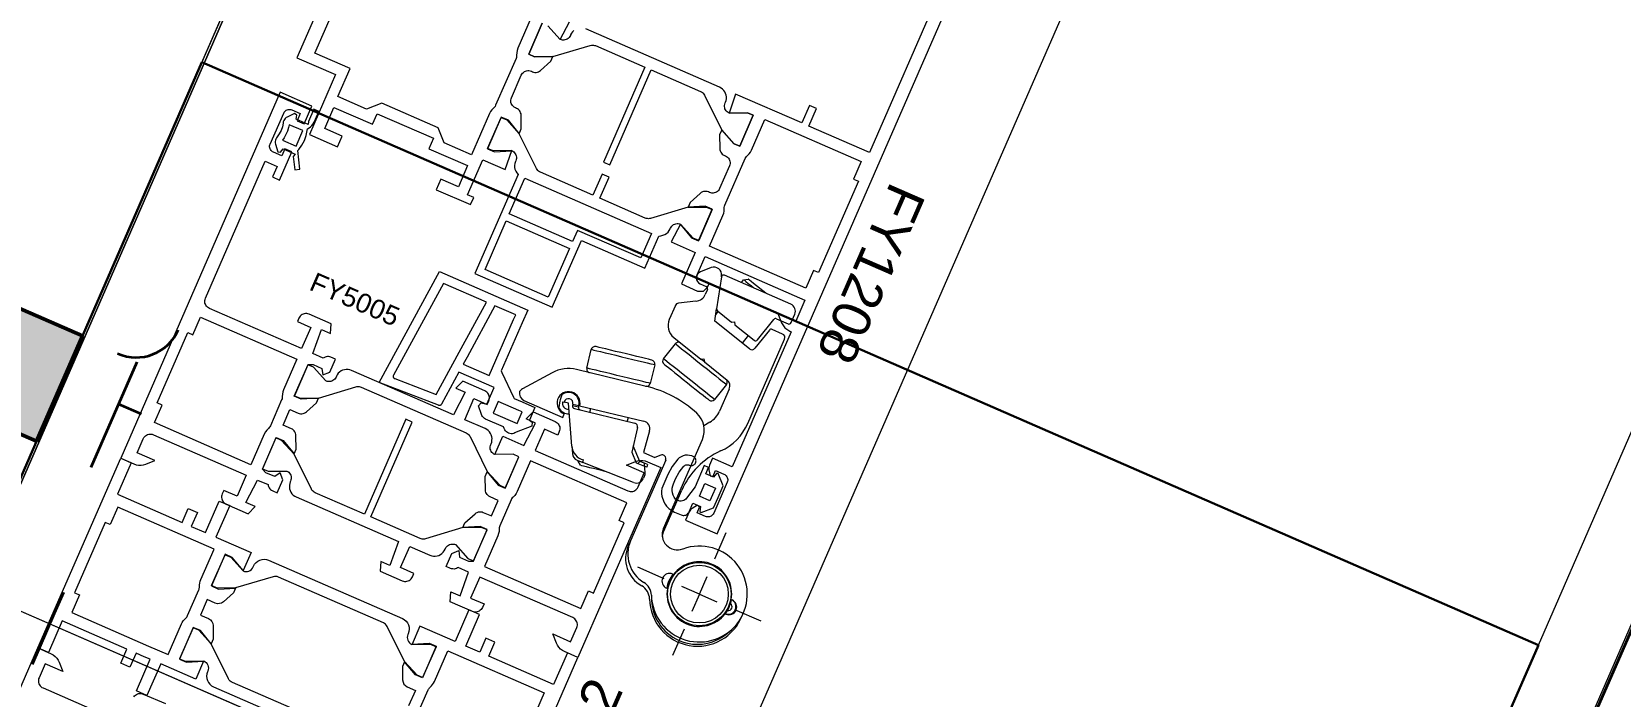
# Model space of a CAD drawing. Header units: millimetres. Extents: x -37281 to 954596, y -59787 to 956680.
# Drawn here: x 870481 to 870688, y -13388.3 to -13301.7 of the extents above; entities that cross this region are included whole.
import ezdxf

# ---------------------------------------------------------------- set-up
doc = ezdxf.new("R2010")
doc.units = ezdxf.units.MM
doc.header["$MEASUREMENT"] = 0
doc.linetypes.add('Dot & Dashed', pattern=[670.277762, 352.777767, -176.388884, 0, -141.111112])
for name, color, linetype, lineweight in [('0_Pen_No__2', 8, 'Continuous', 15), ('0_Pen_No__7', 7, 'Continuous', 35), ('0_Pen_No__9', 7, 'Continuous', 13), ('New_A-20-M_Roof_Pen_No__93', 8, 'Continuous', 13), ('New_A-25-M_Curtain_Wall_Pen_No__90', 8, 'Continuous', 20), ('New_A-25-M_Wall_Ext_Pen_No__87', 8, 'Continuous', 20), ('New_ArchiCAD Windows_Pen_No__1', 7, 'Continuous', 13), ('New_ArchiCAD Windows_Pen_No__3', 7, 'Continuous', 18)]:
    doc.layers.add(name, color=color, linetype=linetype, lineweight=lineweight)
for name, color, linetype, lineweight, true_color in [('0_Pen_No__40', 7, 'Continuous', 35, 0x2a2a2a), ('New_A-25-M_Curtain_Wall_Pen_No__69', 7, 'Continuous', 20, 0x606060), ('New_A-25-M_Wall_Int_Pen_No__107', 7, 'Continuous', 15, 0xa6a6a6), ('New_A-25-M_Wall_Int_Pen_No__27', 7, 'Continuous', 50, 0x2a2a2a), ('New_ArchiCAD Windows_Pen_No__23', 7, 'Continuous', 30, 0x2a2a2a)]:
    doc.layers.add(name, color=color, linetype=linetype, lineweight=lineweight, true_color=true_color)
for name, color, linetype in [('New_A-20-M_Roof', 7, 'Continuous'), ('New_A-25-M_Curtain_Wall', 7, 'Continuous'), ('New_A-25-M_Wall_Ext', 7, 'Continuous'), ('New_A-25-M_Wall_Int', 7, 'Continuous'), ('New_ArchiCAD Windows', 7, 'Continuous')]:
    doc.layers.add(name, color=color, linetype=linetype)
doc.styles.add('GENERATED_STYLE_3', font='')
doc.styles.get('GENERATED_STYLE_3').set_extended_font_data('Arial')

# ---------------------------------------------------------------- blocks, each defined once
blk = doc.blocks.new('Wall_243_2', base_point=(874395.1, -4631.3))
at = {"layer": 'New_A-25-M_Wall_Ext_Pen_No__87', "linetype": 'Continuous', "flags": 128}
for points in [[(874303.43, -4591.33), (866444.97, -22613.27)], [(866536.64, -22653.24), (874395.1, -4631.3)]]:
    blk.add_lwpolyline(points, dxfattribs=at)
blk = doc.blocks.new('Wall_245_2', base_point=(874285.09, -4632.6))
at = {"layer": 'New_A-25-M_Wall_Ext_Pen_No__87', "linetype": 'Continuous', "flags": 128}
blk.add_lwpolyline([(869174.27, -16353.33), (874285.09, -4632.6)], dxfattribs=at)
blk = doc.blocks.new('Triple Window 19_2')
at = {"layer": 'New_ArchiCAD Windows_Pen_No__1', "linetype": 'Continuous'}
for p, q in [((-1175, -190), (-1175, -0.5)), ((1175, -190), (1175, -0.5))]:
    blk.add_line(p, q, dxfattribs=at)
at = {"layer": 'New_ArchiCAD Windows_Pen_No__23', "linetype": 'Continuous'}
for p, q in [((1100, -190), (1100, 0)), ((1100, 0), (1175, 0)), ((1175, -190), (1100, -190))]:
    blk.add_line(p, q, dxfattribs=at)
at = {"layer": 'New_ArchiCAD Windows_Pen_No__3', "linetype": 'Continuous'}
for p, q in [((812.5, 0), (1100, 0)), ((1100, -190), (812.5, -190)), ((-1175, -200), (1175, -200))]:
    blk.add_line(p, q, dxfattribs=at)
blk = doc.blocks.new('Wall_353_2', base_point=(874468.42, -4712.54))
at = {"layer": 'New_ArchiCAD Windows', "color": 251, "linetype": 'Continuous', "lineweight": 20, "true_color": 0x606060, "xscale": -1, "zscale": 1000, "rotation": 66.44041158399281}
for p in [(870942.85, -12297.4), (870003.55, -14451.52)]:
    blk.add_blockref('Triple Window 19_2', p, dxfattribs=at)
blk = doc.blocks.new('Wall_380_2', base_point=(870487.64, -13341.35))
at = {"layer": 'New_A-25-M_Wall_Int_Pen_No__107', "linetype": 'Continuous'}
blk.add_hatch(color=256, dxfattribs=at).paths.add_polyline_path([(870487.64, -13341.35), (870311.01, -13264.33), (870318.76, -13284.08), (870481.64, -13355.1)])
at = {"layer": 'New_A-25-M_Wall_Int_Pen_No__27', "linetype": 'Continuous', "flags": 128}
for points in [[(870487.64, -13341.35), (870311.01, -13264.33)], [(870318.76, -13284.08), (870481.64, -13355.1)], [(870481.64, -13355.1), (870487.64, -13341.35)]]:
    blk.add_lwpolyline(points, dxfattribs=at)
blk = doc.blocks.new('Morph_2_2', base_point=(864302.5, 0))
at = {"layer": 'New_A-20-M_Roof_Pen_No__93', "linetype": 'Continuous', "flags": 128}
blk.add_lwpolyline([(866367.03, -22792.01), (874315.32, -4564.06)], dxfattribs=at)
blk = doc.blocks.new('Beam_8_2', base_point=(874303.43, -4591.33))
at = {"layer": 'New_A-25-M_Curtain_Wall_Pen_No__69', "linetype": 'Dot & Dashed'}
blk.add_line((874303.43, -4591.33), (866444.97, -22613.27), dxfattribs=at)
at = {"layer": 'New_A-25-M_Curtain_Wall_Pen_No__90', "linetype": 'Continuous'}
blk.add_line((874303.43, -4591.33), (866444.97, -22613.27), dxfattribs=at)

msp = doc.modelspace()

# ---------------------------------------------------------------- linework, layer by layer
at = {"layer": '0_Pen_No__2', "linetype": 'Continuous', "flags": 128}
for points in [[(870524.78, -13284.04), (870515.58, -13305.12), (870520.62, -13307.32), (870517.23, -13315.11), (870520.89, -13316.71), (870521.49, -13315.34), (870519.2, -13314.34)], [(870546.12, -13299.89), (870544.38, -13303.88), (870544.28, -13304.17), (870544.22, -13304.47), (870544.21, -13304.77), (870544.2, -13304.92), (870544.18, -13305.07), (870544.13, -13305.21), (870541.47, -13311.31), (870541.4, -13311.45), (870541.31, -13311.57), (870541.2, -13311.67), (870540.99, -13311.89), (870540.81, -13312.13), (870540.66, -13312.4), (870538.32, -13317.77), (870534.75, -13316.21), (870533.97, -13314.23), (870526.64, -13311.03), (870524.67, -13311.81), (870520.91, -13310.17), (870522.51, -13306.5), (870517.92, -13304.51), (870524.12, -13290.3)], [(870568.76, -13331.04), (870581.77, -13336.71), (870580.57, -13339.46), (870578.26, -13338.45), (870578.73, -13339.66), (870579.15, -13340.31), (870579.8, -13340.76), (870579.97, -13340.84), (870572.3, -13358.44), (870569.73, -13357.32), (870569.34, -13358.22), (870569.29, -13358.37), (870569.26, -13358.52), (870569.26, -13358.67), (870569.27, -13358.82), (870569.43, -13359.6), (870569.81, -13359.64), (870570.13, -13358.91), (870571.23, -13359.39), (870571.34, -13359.45), (870571.44, -13359.52), (870571.53, -13359.61), (870571.6, -13359.72), (870571.66, -13359.83), (870571.69, -13359.95), (870571.71, -13360.07), (870571.71, -13360.2), (870571.69, -13360.32), (870571.64, -13360.44), (870569.89, -13364.47), (870569.83, -13364.58), (870569.75, -13364.68), (870569.66, -13364.77), (870569.56, -13364.84), (870569.44, -13364.9), (870569.32, -13364.94), (870569.2, -13364.95), (870569.08, -13364.95), (870568.95, -13364.93), (870568.83, -13364.89), (870567.73, -13364.41), (870568.05, -13363.67), (870567.76, -13363.42), (870567.09, -13363.84), (870566.96, -13363.93), (870566.86, -13364.03), (870566.76, -13364.16), (870566.69, -13364.29), (870566.22, -13365.38), (870570.34, -13367.18), (870601.92, -13294.77)], [(870599.42, -13296.24), (870590.17, -13317.46), (870582.28, -13314.02), (870583.28, -13311.73), (870582.37, -13311.33), (870581.37, -13313.62), (870572.75, -13309.87), (870571.9, -13312.33), (870574.31, -13312.29), (870575.04, -13312.61), (870573.29, -13316.65), (870572.55, -13316.33), (870570.94, -13314.53), (870570.66, -13315.17), (870570.68, -13316.94), (870570.7, -13317.11), (870570.74, -13317.27), (870570.81, -13317.41), (870570.9, -13317.55), (870571.01, -13317.67), (870571.14, -13317.77), (870571.28, -13317.85), (870571.43, -13317.91), (870571.57, -13317.98), (870571.69, -13318.08), (870571.8, -13318.19), (870571.89, -13318.32), (870571.96, -13318.46), (870572, -13318.61), (870572.03, -13318.77), (870572.02, -13318.92), (870571.99, -13319.08), (870571.94, -13319.22), (870570.66, -13322.16), (870570.59, -13322.3), (870570.5, -13322.42), (870570.38, -13322.53), (870570.25, -13322.62), (870570.11, -13322.69), (870569.96, -13322.73), (870569.81, -13322.76), (870569.65, -13322.75), (870569.5, -13322.73), (870569.35, -13322.67), (870569.21, -13322.61), (870569.05, -13322.56), (870568.89, -13322.53), (870568.73, -13322.53), (870568.57, -13322.56), (870568.41, -13322.61), (870568.27, -13322.69), (870568.14, -13322.79), (870566.82, -13323.97), (870566.54, -13324.61), (870568.96, -13324.58), (870569.69, -13324.9), (870567.93, -13328.93), (870567.2, -13328.61), (870565.58, -13326.81), (870564.36, -13329.12), (870567.47, -13330.48), (870565.68, -13334.6), (870567.78, -13335.52), (870568.55, -13335.53), (870569.1, -13335), (870569.3, -13334.54), (870567.56, -13333.79), (870568.76, -13331.04)], [(870526.04, -13312.41), (870533.37, -13315.61), (870532.78, -13316.98), (870537.82, -13319.18), (870536.62, -13321.93), (870534.33, -13320.93), (870533.73, -13322.31), (870538.22, -13324.26), (870538.62, -13323.35), (870537.79, -13322.99), (870539.79, -13318.4), (870542.72, -13319.68), (870543.58, -13317.22), (870541.16, -13317.26), (870540.43, -13316.94), (870542.19, -13312.91), (870542.92, -13313.22), (870544.54, -13315.02), (870544.82, -13314.38), (870544.79, -13312.61), (870544.78, -13312.44), (870544.73, -13312.29), (870544.67, -13312.14), (870544.58, -13312), (870544.47, -13311.88), (870544.34, -13311.78), (870544.19, -13311.71), (870544.05, -13311.64), (870543.91, -13311.57), (870543.79, -13311.47), (870543.68, -13311.36), (870543.59, -13311.23), (870543.52, -13311.09), (870543.47, -13310.94), (870543.45, -13310.79), (870543.45, -13310.63), (870543.48, -13310.48), (870543.53, -13310.33), (870544.81, -13307.39), (870544.88, -13307.26), (870544.98, -13307.13), (870545.09, -13307.02), (870545.22, -13306.93), (870545.36, -13306.86), (870545.51, -13306.82), (870545.67, -13306.8), (870545.82, -13306.8), (870545.98, -13306.83), (870546.13, -13306.88), (870546.27, -13306.94), (870546.42, -13306.99), (870546.59, -13307.02), (870546.75, -13307.02), (870546.91, -13306.99), (870547.07, -13306.94), (870547.21, -13306.86), (870547.34, -13306.77), (870548.66, -13305.58), (870548.94, -13304.94), (870546.52, -13304.98), (870545.79, -13304.66), (870547.55, -13300.62)], [(870547.55, -13300.62), (870545.79, -13304.66), (870546.52, -13304.98), (870548.93, -13304.96), (870553.81, -13303.5), (870553.95, -13303.47), (870554.09, -13303.46), (870554.22, -13303.47), (870554.36, -13303.5), (870554.49, -13303.54), (870560.92, -13306.35), (870555.53, -13318.72), (870556.35, -13319.08), (870561.75, -13306.71), (870568.18, -13309.51), (870568.3, -13309.57), (870568.41, -13309.66), (870568.52, -13309.75), (870568.6, -13309.86), (870568.67, -13309.98), (870570.93, -13314.55), (870572.55, -13316.33), (870573.29, -13316.65), (870575.04, -13312.61), (870574.31, -13312.29), (870571.9, -13312.33), (870571.76, -13312.26), (870571.63, -13312.16), (870571.52, -13312.05), (870571.43, -13311.92), (870571.36, -13311.78), (870571.32, -13311.63), (870571.3, -13311.47), (870571.3, -13311.32), (870571.33, -13311.16), (870571.38, -13311.01), (870571.42, -13310.92), (870571.5, -13310.7), (870571.54, -13310.47), (870571.54, -13310.23), (870571.51, -13310), (870571.44, -13309.77), (870571.34, -13309.56), (870571.2, -13309.37), (870571.04, -13309.2), (870570.85, -13309.06), (870570.64, -13308.95), (870553.23, -13301.35)], [(870548.28, -13300.94), (870549.9, -13302.74), (870551.12, -13300.43)], [(870551.67, -13301.57), (870551.5, -13301.73), (870551.36, -13301.92), (870551.25, -13302.13), (870551.21, -13302.22), (870551.14, -13302.36), (870551.04, -13302.48), (870550.93, -13302.59), (870550.8, -13302.68), (870550.66, -13302.75), (870550.51, -13302.8), (870550.36, -13302.82), (870550.2, -13302.82), (870550.04, -13302.79), (870549.9, -13302.74), (870548.28, -13300.94)], [(870519.2, -13314.34), (870520.4, -13311.59), (870525.44, -13313.78), (870526.04, -13312.41)], [(870560.91, -13332.52), (870562.73, -13328.35), (870563.02, -13328.31), (870563.27, -13328.26), (870563.52, -13328.17), (870563.74, -13328.03), (870563.94, -13327.86), (870564.1, -13327.65), (870564.22, -13327.42), (870564.26, -13327.33), (870564.34, -13327.19), (870564.43, -13327.07), (870564.54, -13326.96), (870564.67, -13326.87), (870564.81, -13326.8), (870564.96, -13326.75), (870565.12, -13326.73), (870565.28, -13326.74), (870565.43, -13326.76), (870565.58, -13326.81), (870565.56, -13326.86), (870566.99, -13328.58), (870567.91, -13328.98), (870569.71, -13324.85), (870568.79, -13324.45), (870566.56, -13324.57), (870566.54, -13324.61), (870561.67, -13326.05), (870561.53, -13326.08), (870561.39, -13326.09), (870561.25, -13326.08), (870561.11, -13326.06), (870560.98, -13326.01), (870555.06, -13323.43), (870556.26, -13320.68), (870555.34, -13320.28), (870554.14, -13323.03), (870547.3, -13320.04), (870547.17, -13319.98), (870547.06, -13319.9), (870546.96, -13319.8), (870546.87, -13319.69), (870546.8, -13319.57), (870544.54, -13315.02), (870544.56, -13314.98), (870543.13, -13313.26), (870542.21, -13312.86), (870540.41, -13316.98), (870541.33, -13317.38), (870543.56, -13317.27), (870543.58, -13317.22), (870543.72, -13317.29), (870543.84, -13317.39), (870543.95, -13317.5), (870544.04, -13317.63), (870544.11, -13317.77), (870544.16, -13317.92), (870544.18, -13318.08), (870544.18, -13318.23), (870544.15, -13318.39), (870544.1, -13318.54), (870544.06, -13318.63), (870543.97, -13318.88), (870543.94, -13319.14), (870543.94, -13319.4), (870543.99, -13319.65), (870544.09, -13319.9), (870544.23, -13320.12), (870544.4, -13320.35), (870538.78, -13333.24), (870548.86, -13337.63), (870552.66, -13328.93)], [(870551.5, -13329.08), (870543.25, -13325.48), (870545.29, -13320.8), (870561.79, -13328), (870560.39, -13331.21), (870552.14, -13327.61)], [(870552.14, -13327.61), (870551.5, -13329.08)], [(870552.66, -13328.93), (870560.91, -13332.52)], [(870570.45, -13362.44), (870571.11, -13360.91), (870570.49, -13359.31), (870570.26, -13359.28), (870569.86, -13359.77), (870568.85, -13359.33)], [(870531.4, -13398.75), (870532.21, -13399.1), (870531.41, -13400.93), (870532.6, -13401.45), (870533.4, -13399.62), (870541.83, -13403.3), (870540.03, -13407.42), (870541.41, -13408.02), (870552.2, -13383.27), (870550.82, -13382.67), (870549.02, -13386.8), (870540.6, -13383.12), (870541.39, -13381.29), (870540.2, -13380.77), (870539.4, -13382.6), (870537.57, -13381.8), (870539.37, -13377.68), (870537.99, -13377.08), (870536.19, -13381.2), (870531.61, -13379.2), (870530.59, -13381.54), (870532.82, -13381.42)], [(870461.04, -13429.71), (870481.82, -13382.04), (870483.56, -13382.8), (870483.84, -13382.95), (870484.09, -13383.13), (870484.31, -13383.36), (870484.49, -13383.62), (870484.62, -13383.9), (870485.1, -13385.1), (870482.78, -13384.09), (870481.98, -13385.93), (870481.93, -13386.08), (870481.91, -13386.23), (870481.9, -13386.39), (870481.92, -13386.54), (870481.97, -13386.69), (870482.04, -13386.83), (870482.13, -13386.96), (870482.24, -13387.08), (870482.36, -13387.17), (870482.5, -13387.24), (870494.6, -13392.52)], [(870494.33, -13388.41), (870494.43, -13388.29), (870494.54, -13388.18), (870494.67, -13388.09), (870494.81, -13388.02), (870494.96, -13387.98), (870495.11, -13387.95), (870495.27, -13387.96), (870495.43, -13387.98), (870495.57, -13388.04), (870498.46, -13389.29)]]:
    msp.add_lwpolyline(points, dxfattribs=at)
for points in [[(870516.18, -13343.02), (870504.18, -13337.79), (870504.04, -13337.71), (870503.91, -13337.62), (870503.8, -13337.5), (870503.71, -13337.38), (870503.65, -13337.23), (870503.6, -13337.08), (870503.58, -13336.93), (870503.58, -13336.77), (870503.61, -13336.62), (870503.66, -13336.47), (870511.45, -13318.59), (870513.01, -13319.27), (870512.41, -13320.65), (870513.33, -13321.05), (870514.93, -13317.38), (870514.01, -13316.98), (870513.61, -13317.9), (870512.51, -13317.42), (870512.4, -13317.36), (870512.3, -13317.28), (870512.21, -13317.19), (870512.14, -13317.09), (870512.09, -13316.98), (870512.05, -13316.86), (870512.03, -13316.73), (870512.03, -13316.61), (870512.06, -13316.48), (870512.1, -13316.37), (870513.86, -13312.33), (870513.92, -13312.22), (870513.99, -13312.12), (870514.08, -13312.03), (870514.18, -13311.96), (870514.3, -13311.91), (870514.42, -13311.87), (870514.54, -13311.85), (870514.67, -13311.86), (870514.79, -13311.88), (870514.91, -13311.92), (870516.01, -13312.4), (870515.61, -13313.32), (870516.53, -13313.72), (870517.53, -13311.42), (870513.4, -13309.62), (870492.62, -13357.29), (870494.35, -13358.05), (870494.65, -13358.15), (870494.96, -13358.21), (870495.27, -13358.21), (870495.58, -13358.17), (870495.88, -13358.08), (870497.09, -13357.6), (870494.77, -13356.59), (870495.57, -13354.76), (870495.65, -13354.62), (870495.74, -13354.5), (870495.86, -13354.39), (870495.98, -13354.3), (870496.12, -13354.23), (870496.27, -13354.18), (870496.43, -13354.16), (870496.59, -13354.17), (870496.74, -13354.19), (870496.89, -13354.24), (870508.99, -13359.52), (870507.79, -13362.27), (870506.05, -13361.51), (870505.85, -13361.97), (870505.8, -13362.12), (870505.77, -13362.27), (870505.77, -13362.43), (870505.79, -13362.58), (870505.83, -13362.73), (870505.9, -13362.88), (870505.99, -13363), (870506.1, -13363.12), (870506.23, -13363.21), (870506.37, -13363.29), (870509.25, -13364.54), (870510.13, -13363.62), (870508.93, -13363.1), (870510.46, -13360.16), (870511.82, -13360.75), (870511.85, -13360.86), (870511.89, -13361.01), (870511.96, -13361.15), (870512.05, -13361.28), (870512.16, -13361.39), (870512.29, -13361.49), (870512.43, -13361.56), (870513.01, -13361.82), (870513.75, -13360.12), (870513.38, -13359.2), (870512.69, -13359.71), (870511.53, -13359.21), (870511.08, -13358.74), (870512.87, -13354.61), (870513.79, -13355.01), (870515.22, -13356.73), (870515.48, -13356.13), (870515.46, -13354.36), (870515.44, -13354.2), (870515.4, -13354.04), (870515.33, -13353.89), (870515.24, -13353.76), (870515.13, -13353.64), (870515, -13353.54), (870514.86, -13353.46), (870513.8, -13353), (870514.68, -13350.98), (870515.74, -13351.44), (870515.89, -13351.5), (870516.05, -13351.52), (870516.22, -13351.52), (870516.38, -13351.5), (870516.53, -13351.45), (870516.68, -13351.37), (870516.81, -13351.27), (870518.12, -13350.08), (870518.38, -13349.49), (870516.15, -13349.61), (870515.23, -13349.21), (870517.03, -13345.08), (870517.68, -13345.09), (870518.84, -13345.6), (870518.94, -13346.46), (870519.86, -13346.1), (870520.6, -13344.4), (870520.02, -13344.15), (870519.87, -13344.1), (870519.71, -13344.07), (870519.56, -13344.07), (870519.4, -13344.09), (870519.25, -13344.14), (870519.11, -13344.21), (870519.01, -13344.25), (870517.65, -13343.66), (870518.77, -13340.55), (870519.97, -13341.07), (870520.04, -13339.8), (870517.16, -13338.54), (870517.01, -13338.49), (870516.86, -13338.46), (870516.7, -13338.45), (870516.54, -13338.48), (870516.39, -13338.52), (870516.25, -13338.59), (870516.12, -13338.68), (870516.01, -13338.79), (870515.92, -13338.91), (870515.84, -13339.05), (870515.64, -13339.51), (870517.38, -13340.27)], [(870569.36, -13329.66), (870571.1, -13325.67), (870571.2, -13325.39), (870571.25, -13325.09), (870571.27, -13324.78), (870571.27, -13324.63), (870571.3, -13324.48), (870571.35, -13324.34), (870574.01, -13318.24), (870574.08, -13318.11), (870574.17, -13317.99), (870574.27, -13317.88), (870574.49, -13317.66), (870574.67, -13317.42), (870574.81, -13317.15), (870576.55, -13313.16), (870589.11, -13318.64), (870588.11, -13320.93), (870588.75, -13321.21), (870583.56, -13333.12), (870582.91, -13332.84), (870581.91, -13335.14)], [(870551.1, -13329.99), (870548.34, -13336.32), (870540.09, -13332.72), (870542.85, -13326.39)], [(870515.58, -13344.4), (870513.85, -13348.38), (870513.75, -13348.67), (870513.69, -13348.97), (870513.68, -13349.28), (870513.67, -13349.43), (870513.64, -13349.57), (870513.59, -13349.71), (870512.13, -13353.07), (870512.06, -13353.2), (870511.97, -13353.32), (870511.87, -13353.43), (870511.65, -13353.64), (870511.47, -13353.89), (870511.33, -13354.16), (870509.59, -13358.15), (870497.03, -13352.67), (870498.03, -13350.38), (870497.39, -13350.1), (870501.39, -13340.93), (870502.03, -13341.21), (870503.03, -13338.92)], [(870536.31, -13348.2), (870537.51, -13348.72), (870535.98, -13351.65), (870522.69, -13345.86), (870522.47, -13345.78), (870522.24, -13345.74), (870522, -13345.74), (870521.77, -13345.77), (870521.54, -13345.84), (870521.33, -13345.94), (870521.14, -13346.08), (870520.97, -13346.24), (870520.83, -13346.43), (870520.72, -13346.63), (870520.68, -13346.73), (870520.6, -13346.86), (870520.51, -13346.99), (870520.4, -13347.1), (870520.27, -13347.19), (870520.13, -13347.26), (870519.98, -13347.3), (870519.82, -13347.32), (870519.66, -13347.32), (870519.51, -13347.29), (870519.36, -13347.24), (870517.74, -13345.45), (870517.01, -13345.13), (870515.25, -13349.16), (870515.99, -13349.48), (870518.39, -13349.46), (870523.28, -13348), (870523.41, -13347.97), (870523.55, -13347.96), (870523.69, -13347.97), (870523.83, -13348), (870523.96, -13348.05), (870537.64, -13354.01), (870537.77, -13354.08), (870537.88, -13354.16), (870537.98, -13354.26), (870538.07, -13354.37), (870538.14, -13354.49), (870540.39, -13359.05), (870542.02, -13360.83), (870542.75, -13361.15), (870544.51, -13357.12), (870543.78, -13356.8), (870541.36, -13356.84), (870541.22, -13356.76), (870541.1, -13356.67), (870540.99, -13356.55), (870540.9, -13356.43), (870540.83, -13356.28), (870540.78, -13356.13), (870540.76, -13355.98), (870540.77, -13355.82), (870540.79, -13355.67), (870540.84, -13355.52), (870540.88, -13355.43), (870540.96, -13355.21), (870541, -13354.97), (870541.01, -13354.74), (870540.97, -13354.51), (870540.91, -13354.28), (870540.8, -13354.07), (870540.67, -13353.88), (870540.5, -13353.71), (870540.32, -13353.56), (870540.11, -13353.45), (870537.45, -13352.29), (870538.65, -13349.54), (870540.39, -13350.3), (870540.59, -13349.85), (870540.64, -13349.7), (870540.67, -13349.54), (870540.67, -13349.39), (870540.65, -13349.23), (870540.61, -13349.08), (870540.54, -13348.94), (870540.45, -13348.81), (870540.34, -13348.7), (870540.21, -13348.6), (870540.07, -13348.53), (870537.19, -13347.27)], [(870546.62, -13356.29), (870558.72, -13361.57), (870558.86, -13361.62), (870559.02, -13361.65), (870559.18, -13361.65), (870559.33, -13361.63), (870559.48, -13361.58), (870559.62, -13361.51), (870559.75, -13361.42), (870559.86, -13361.31), (870559.96, -13361.19), (870560.03, -13361.05), (870560.83, -13359.22), (870558.52, -13358.21), (870559.72, -13357.74), (870560.02, -13357.64), (870560.33, -13357.6), (870560.65, -13357.61), (870560.96, -13357.66), (870561.25, -13357.76), (870562.99, -13358.52), (870552.2, -13383.27), (870550.46, -13382.51), (870550.18, -13382.37), (870549.93, -13382.18), (870549.72, -13381.95), (870549.54, -13381.69), (870549.4, -13381.41), (870548.93, -13380.21), (870551.24, -13381.22), (870552.04, -13379.38), (870552.09, -13379.23), (870552.12, -13379.08), (870552.12, -13378.92), (870552.1, -13378.77), (870552.05, -13378.62), (870551.98, -13378.48), (870551.89, -13378.35), (870551.79, -13378.24), (870551.66, -13378.14), (870551.52, -13378.07), (870539.42, -13372.79), (870538.22, -13375.54), (870539.96, -13376.3), (870539.76, -13376.76), (870539.69, -13376.9), (870539.6, -13377.02), (870539.48, -13377.13), (870539.35, -13377.22), (870539.21, -13377.29), (870539.06, -13377.34), (870538.91, -13377.36), (870538.75, -13377.35), (870538.6, -13377.33), (870538.45, -13377.28), (870535.56, -13376.02), (870535.64, -13374.74), (870536.84, -13375.26), (870537.96, -13372.15), (870536.6, -13371.56), (870536.5, -13371.61), (870536.36, -13371.68), (870536.21, -13371.72), (870536.05, -13371.75), (870535.89, -13371.74), (870535.74, -13371.72), (870535.59, -13371.66), (870535.01, -13371.41), (870535.75, -13369.71), (870536.67, -13369.35), (870536.76, -13370.21), (870537.93, -13370.72), (870538.58, -13370.73), (870540.37, -13366.61), (870539.46, -13366.21), (870537.22, -13366.32), (870537.48, -13365.73), (870538.8, -13364.54), (870538.93, -13364.44), (870539.08, -13364.37), (870539.23, -13364.31), (870539.39, -13364.29), (870539.55, -13364.29), (870539.72, -13364.31), (870539.87, -13364.37), (870540.93, -13364.83), (870541.81, -13362.81), (870540.75, -13362.35), (870540.61, -13362.27), (870540.48, -13362.17), (870540.37, -13362.05), (870540.27, -13361.92), (870540.21, -13361.77), (870540.17, -13361.61), (870540.15, -13361.45), (870540.12, -13359.68), (870540.38, -13359.08), (870541.82, -13360.8), (870542.73, -13361.2), (870544.51, -13357.12), (870543.78, -13356.8), (870541.36, -13356.84), (870542.4, -13354.45), (870545.15, -13355.65), (870546.67, -13352.72), (870545.47, -13352.19), (870546.35, -13351.27), (870549.24, -13352.53), (870549.38, -13352.6), (870549.5, -13352.69), (870549.61, -13352.81), (870549.7, -13352.94), (870549.77, -13353.08), (870549.82, -13353.23), (870549.84, -13353.38), (870549.84, -13353.54), (870549.81, -13353.69), (870549.76, -13353.84), (870549.56, -13354.3), (870547.82, -13353.54)], [(870526.5, -13370.76), (870526.42, -13372.03), (870529.31, -13373.29), (870529.46, -13373.34), (870529.61, -13373.37), (870529.77, -13373.37), (870529.92, -13373.35), (870530.07, -13373.3), (870530.22, -13373.24), (870530.34, -13373.15), (870530.46, -13373.04), (870530.55, -13372.91), (870530.63, -13372.77), (870530.83, -13372.32), (870529.08, -13371.56), (870530.28, -13368.81), (870532.91, -13369.95), (870533.14, -13370.03), (870533.37, -13370.07), (870533.6, -13370.08), (870533.84, -13370.04), (870534.06, -13369.97), (870534.27, -13369.87), (870534.47, -13369.74), (870534.64, -13369.57), (870534.78, -13369.39), (870534.89, -13369.18), (870534.93, -13369.09), (870535, -13368.95), (870535.1, -13368.82), (870535.21, -13368.71), (870535.34, -13368.62), (870535.48, -13368.55), (870535.63, -13368.51), (870535.79, -13368.49), (870535.94, -13368.49), (870536.1, -13368.52), (870536.24, -13368.57), (870537.86, -13370.36), (870538.6, -13370.68), (870540.35, -13366.65), (870539.62, -13366.33), (870537.21, -13366.35), (870532.33, -13367.81), (870532.19, -13367.84), (870532.06, -13367.85), (870531.92, -13367.84), (870531.78, -13367.81), (870531.65, -13367.76), (870525.22, -13364.96), (870530.61, -13352.59), (870529.79, -13352.23), (870524.39, -13364.6), (870517.96, -13361.8), (870517.84, -13361.73), (870517.73, -13361.65), (870517.62, -13361.56), (870517.54, -13361.45), (870517.47, -13361.33), (870515.21, -13356.76), (870513.59, -13354.98), (870512.85, -13354.66), (870511.1, -13358.69), (870511.83, -13359.01), (870514.25, -13358.98), (870514.38, -13359.05), (870514.51, -13359.14), (870514.62, -13359.26), (870514.71, -13359.39), (870514.78, -13359.53), (870514.82, -13359.68), (870514.84, -13359.83), (870514.84, -13359.99), (870514.81, -13360.14), (870514.76, -13360.29), (870514.72, -13360.38), (870514.65, -13360.61), (870514.6, -13360.84), (870514.6, -13361.07), (870514.63, -13361.31), (870514.7, -13361.53), (870514.8, -13361.74), (870514.94, -13361.94), (870515.1, -13362.11), (870515.29, -13362.25), (870515.5, -13362.36), (870528.82, -13368.17), (870527.7, -13371.28)], [(870546.02, -13357.67), (870544.28, -13361.65), (870544.14, -13361.92), (870543.96, -13362.17), (870543.74, -13362.39), (870543.63, -13362.49), (870543.55, -13362.61), (870543.48, -13362.74), (870542.01, -13366.1), (870541.96, -13366.24), (870541.94, -13366.39), (870541.93, -13366.54), (870541.92, -13366.84), (870541.86, -13367.14), (870541.76, -13367.43), (870540.02, -13371.42), (870552.58, -13376.89), (870553.58, -13374.6), (870554.22, -13374.88), (870558.22, -13365.71), (870557.58, -13365.43), (870558.58, -13363.14)]]:
    msp.add_lwpolyline(points, close=True, dxfattribs=at)
for points in [[(870495.69, -13383.18), (870494.62, -13382.71), (870493.82, -13384.54), (870492.63, -13384.02), (870493.43, -13382.19), (870485, -13378.51), (870483.2, -13382.64), (870481.82, -13382.04), (870492.62, -13357.29), (870493.99, -13357.89), (870492.19, -13362.01), (870500.62, -13365.69), (870501.42, -13363.86), (870502.61, -13364.38), (870501.81, -13366.21), (870503.65, -13367.01), (870505.45, -13362.89), (870506.82, -13363.49), (870505.03, -13367.61), (870509.61, -13369.61), (870508.59, -13371.95), (870507.16, -13370.23), (870506.24, -13369.83), (870504.44, -13373.96), (870505.36, -13374.36), (870507.59, -13374.24), (870507.33, -13374.83), (870506.01, -13376.02, -0.294108), (870504.94, -13376.19), (870503.88, -13375.73), (870503.01, -13377.75), (870504.07, -13378.21, -0.294108), (870504.67, -13379.11), (870504.69, -13380.88), (870504.43, -13381.48), (870503, -13379.76), (870502.08, -13379.36), (870500.28, -13383.49), (870501.2, -13383.89), (870503.43, -13383.77), (870502.41, -13386.11), (870497.83, -13384.11), (870496.03, -13388.24), (870494.66, -13387.64), (870496.46, -13383.51)], [(870496.26, -13381.79), (870498.8, -13382.9), (870500.54, -13378.91, -0.112281), (870501.08, -13378.18, 0.112281), (870501.34, -13377.82), (870502.8, -13374.46, 0.112281), (870502.88, -13374.03, -0.112281), (870503.05, -13373.13), (870504.79, -13369.15), (870492.23, -13363.67), (870491.24, -13365.96), (870490.59, -13365.68), (870486.6, -13374.85), (870487.24, -13375.13), (870486.24, -13377.42)], [(870530.05, -13380.27, 0.414214), (870530.57, -13381.59), (870532.99, -13381.55), (870533.72, -13381.87), (870531.96, -13385.9), (870531.23, -13385.58), (870529.6, -13383.8), (870527.35, -13379.24, 0.176327), (870526.85, -13378.76), (870513.17, -13372.8, 0.176327), (870512.48, -13372.75), (870507.6, -13374.21), (870505.19, -13374.23), (870504.46, -13373.91), (870506.22, -13369.88), (870506.95, -13370.2), (870508.57, -13371.99, 0.414214), (870509.89, -13371.48), (870509.93, -13371.38, -0.414214), (870511.9, -13370.61), (870529.32, -13378.2, -0.414214), (870530.09, -13380.18)], [(870524.14, -13393.84, -0.414214), (870525.45, -13393.32), (870527.07, -13395.11), (870527.8, -13395.43), (870529.56, -13391.4), (870528.83, -13391.08), (870526.42, -13391.1), (870521.54, -13392.56, -0.176327), (870520.86, -13392.51), (870507.17, -13386.55, -0.176327), (870506.68, -13386.08), (870504.42, -13381.51), (870502.8, -13379.73), (870502.06, -13379.41), (870500.3, -13383.44), (870501.04, -13383.76), (870503.45, -13383.73, -0.414214), (870503.97, -13385.04), (870503.93, -13385.13, 0.414214), (870504.71, -13387.11), (870522.12, -13394.7, 0.414214), (870524.1, -13393.93)], [(870531.95, -13397.35), (870529.23, -13396.17), (870530.97, -13392.18, 0.112281), (870531.14, -13391.28, -0.112281), (870531.22, -13390.85), (870532.68, -13387.49, -0.112281), (870532.95, -13387.14, 0.112281), (870533.49, -13386.4), (870535.23, -13382.42), (870547.78, -13387.89), (870546.78, -13390.18), (870547.43, -13390.46), (870543.43, -13399.63), (870542.79, -13399.35), (870541.79, -13401.64)]]:
    msp.add_lwpolyline(points, format="xyb", close=True, dxfattribs=at)
msp.add_lwpolyline([(870532.82, -13381.42), (870533.74, -13381.82), (870531.94, -13385.95), (870531.02, -13385.55), (870529.59, -13383.83), (870529.33, -13384.43), (870529.36, -13386.2, 0.294108), (870529.96, -13387.1), (870531.02, -13387.56), (870530.14, -13389.58)], format="xyb", dxfattribs=at)
at = {"layer": '0_Pen_No__40', "linetype": 'Continuous'}
for p, q in [((874037.86, -5700.74), (866899.19, -22071.98)), ((870494.73, -13344.77), (870488.73, -13358.52)), ((870495.32, -13351.58), (870492.33, -13350.27)), ((870484.01, -13377.52), (870485.21, -13374.77)), ((870481.12, -13384.16), (870484.01, -13377.52))]:
    msp.add_line(p, q, dxfattribs=at)
msp.add_arc((870494.62, -13338.18), 6, 246.4404, 336.4404, dxfattribs=at)
at = {"layer": '0_Pen_No__9', "linetype": 'Continuous'}
for p, q in [((870569.56, -13332.47), (870568.17, -13333.02)), ((870568.14, -13334.59), (870568.92, -13334.93)), ((870569.07, -13335.32), (870568.79, -13335.96)), ((870570.89, -13333.69), (870570.26, -13337.84)), ((870570.89, -13333.69), (870570.91, -13333.55)), ((870579.93, -13337.22), (870571.31, -13333.46)), ((870573.49, -13334.41), (870573.79, -13334.04)), ((870573.79, -13334.04), (870574.39, -13333.97)), ((870564.89, -13337.41), (870564.1, -13339.22)), ((870567.58, -13336.85), (870565.29, -13337.11)), ((870570.02, -13339.44), (870570.26, -13337.84)), ((870574.56, -13343.06), (870570.02, -13339.44)), ((870570.15, -13338.6), (870570.47, -13338.2)), ((870570.37, -13338.12), (870572.19, -13339.57)), ((870572.19, -13339.57), (870572.62, -13339.52)), ((870572.62, -13339.52), (870572.66, -13339.94)), ((870575.59, -13341.89), (870577.71, -13339.22)), ((870578.07, -13339.13), (870579.57, -13339.79)), ((870579.97, -13339.64), (870580.45, -13338.54)), ((870564.68, -13341.58), (870568.2, -13344.38)), ((870572.66, -13339.94), (870575.17, -13341.94)), ((870574.38, -13341.31), (870573.6, -13342.3)), ((870577.15, -13340.61), (870575.26, -13342.98)), ((870578.87, -13341.12), (870577.5, -13340.52)), ((870553.35, -13345.56), (870553.94, -13343.13)), ((870563.33, -13344.34), (870564.89, -13342.39)), ((870574.33, -13352.78), (870579.13, -13341.78)), ((870561.09, -13347.94), (870552.02, -13345.75)), ((870562.2, -13345.12), (870561.62, -13347.55)), ((870568.2, -13344.38), (870568.62, -13344.34)), ((870568.67, -13344.76), (870568.2, -13344.38)), ((870568.62, -13344.34), (870568.67, -13344.76)), ((870568.67, -13344.76), (870571.63, -13347.12)), ((870548.82, -13346.17), (870544.97, -13348.26)), ((870571.54, -13347.69), (870569.98, -13349.64)), ((870545.16, -13349.77), (870550.23, -13351.98)), ((870571.92, -13348.3), (870570.66, -13351.18)), ((870550.2, -13349.94), (870550.39, -13349.99)), ((870550.23, -13351.98), (870550.41, -13351.52)), ((870550.97, -13350.13), (870550.39, -13349.99)), ((870551.4, -13355.74), (870550.97, -13350.13)), ((870551.54, -13350.26), (870551.49, -13350.46)), ((870552.27, -13350.64), (870551.49, -13350.46)), ((870551.54, -13350.26), (870552.31, -13350.45)), ((870551.76, -13350.83), (870559.6, -13352.72)), ((870552.27, -13350.64), (870552.31, -13350.45)), ((870552.42, -13350.48), (870560.8, -13352.5)), ((870553.76, -13351.31), (870553.88, -13350.83)), ((870558.74, -13352), (870558.63, -13352.49)), ((870559.97, -13353.32), (870559.2, -13356.52)), ((870561.53, -13353.74), (870560.75, -13356.56)), ((870569.4, -13352.59), (870568.6, -13353.07)), ((870551.4, -13355.74), (870551.48, -13356.71)), ((870560.26, -13357.72), (870559.39, -13355.71)), ((870563.35, -13366.46), (870568.41, -13354.85)), ((870552.11, -13357.56), (870552.85, -13357.86)), ((870552.22, -13357.7), (870552.24, -13357.62)), ((870552.54, -13358.22), (870552.22, -13357.7)), ((870552.85, -13357.86), (870552.93, -13357.53)), ((870559.46, -13360.47), (870552.85, -13357.86)), ((870563.63, -13357.57), (870559.04, -13368.07)), ((870559.2, -13356.52), (870559.8, -13357.92)), ((870559.8, -13357.92), (870560.88, -13358.34)), ((870560.26, -13357.72), (870560, -13357.99)), ((870560.87, -13357.96), (870560.26, -13357.72)), ((870560.75, -13356.56), (870562.21, -13357.2)), ((870560.88, -13358.34), (870560.87, -13357.96)), ((870561.26, -13358.12), (870560.87, -13357.96)), ((870561.26, -13358.12), (870561.17, -13358.46)), ((870562.98, -13356.9), (870562.21, -13357.2)), ((870560.93, -13359.46), (870560.76, -13359.91)), ((870560.88, -13358.34), (870560.93, -13359.46)), ((870561.17, -13358.46), (870560.88, -13358.34)), ((870563.36, -13366.92), (870565.74, -13361.48)), ((870559.04, -13368.07), (870558.76, -13368.73)), ((870570.02, -13370.42), (870571.52, -13366.99)), ((870563.44, -13373.01), (870560, -13371.51)), ((870564.55, -13372.4), (870564.66, -13372.45)), ((870569.22, -13370.96), (870569.18, -13371.05)), ((870570.13, -13371.46), (870570.18, -13371.35)), ((870563.86, -13374.28), (870563.75, -13374.24)), ((870564.12, -13373.31), (870564.06, -13373.28)), ((870568.02, -13375.01), (870565.73, -13374.01)), ((870568.02, -13375.01), (870569.02, -13372.72)), ((870568.02, -13375.01), (870567.02, -13377.3)), ((870568.02, -13375.01), (870570.31, -13376.01)), ((870572.18, -13375.73), (870572.29, -13375.78)), ((870571.49, -13377.61), (870571.38, -13377.57)), ((870572.6, -13377.01), (870576.04, -13378.51)), ((870566.02, -13379.59), (870564.52, -13383.03))]:
    msp.add_line(p, q, dxfattribs=at)
at = {"layer": '0_Pen_No__9', "linetype": 'Continuous', "flags": 128}
for points in [[(870516.91, -13314.61), (870516.95, -13314.36), (870517.17, -13314.24), (870517.37, -13314.1), (870517.54, -13313.94), (870517.69, -13313.74), (870517.81, -13313.53), (870518.43, -13312.11), (870517.79, -13311.83), (870517.09, -13313.42), (870517.03, -13313.83), (870515.47, -13313.14), (870515.55, -13312.58), (870515.26, -13312.37), (870514.33, -13312.84), (870514.19, -13312.92), (870514.06, -13313.03), (870513.95, -13313.16), (870513.87, -13313.31), (870513.81, -13313.46), (870513.78, -13313.63), (870513.69, -13314.12), (870513.53, -13314.59), (870513.29, -13315.03), (870513, -13315.43), (870512.9, -13315.56), (870512.82, -13315.71), (870512.77, -13315.87), (870512.75, -13316.04), (870512.75, -13316.21), (870512.79, -13316.37), (870513.08, -13317.37), (870513.43, -13317.44), (870513.79, -13316.99), (870515.35, -13317.68), (870515.09, -13318), (870515.29, -13319.72), (870515.98, -13319.64), (870515.71, -13317.22), (870515.84, -13317.06), (870516.23, -13316.51), (870516.55, -13315.91), (870516.77, -13315.27)], [(870514.58, -13313.85), (870514.49, -13314.2), (870514.35, -13314.68), (870514.15, -13315.13), (870513.9, -13315.56), (870513.7, -13315.86), (870515.47, -13316.64), (870516.35, -13314.62)], [(870536.74, -13343.49), (870540.29, -13336.98), (870534.67, -13334.53), (870528.16, -13346.5), (870528.14, -13346.55), (870528.13, -13346.59), (870528.12, -13346.65), (870528.13, -13346.7), (870528.14, -13346.75), (870528.16, -13346.79), (870528.19, -13346.83), (870528.23, -13346.87), (870528.27, -13346.9), (870528.32, -13346.92), (870533.74, -13349.01)], [(870544.49, -13351.08), (870541.82, -13349.92), (870541.16, -13351.43), (870544.27, -13352.79), (870544.93, -13351.28)], [(870569.73, -13362.07), (870569.4, -13362.84), (870568.02, -13362.24), (870568.74, -13360.59), (870570.12, -13361.19)]]:
    msp.add_lwpolyline(points, close=True, dxfattribs=at)
for points in [[(870544.94, -13349.97), (870546.59, -13350.69), (870545.87, -13352.34), (870546.25, -13352.59), (870546.2, -13353.12), (870544.14, -13353.93), (870543.99, -13354.02), (870543.83, -13354.09), (870543.66, -13354.12), (870543.49, -13354.13), (870543.32, -13354.1), (870543.16, -13354.05), (870543, -13353.97), (870542.87, -13353.87), (870542.75, -13353.74), (870542.66, -13353.6), (870542.59, -13353.44), (870542.52, -13353.23), (870540.17, -13352.2), (870540.02, -13352.12), (870539.89, -13352.02), (870539.78, -13351.89), (870539.69, -13351.75), (870539.62, -13351.6), (870539.24, -13350.46), (870539.59, -13350.07), (870540.33, -13350.25), (870541.27, -13348.1), (870536.69, -13346.1), (870534.42, -13350.28), (870534.39, -13350.32), (870534.36, -13350.35), (870534.32, -13350.38), (870534.28, -13350.41), (870534.23, -13350.42), (870534.19, -13350.43), (870534.14, -13350.43), (870534.09, -13350.43), (870534.04, -13350.41), (870526.29, -13347.43), (870534.15, -13332.99), (870545.67, -13338.01), (870544.95, -13339.67)], [(870573.79, -13334.05), (870573.88, -13334.12), (870574.08, -13334.28), (870574.38, -13334.52), (870574.76, -13334.82), (870575.16, -13335.14)], [(870576.69, -13335.8), (870576.3, -13335.49), (870575.87, -13335.16), (870575.46, -13334.83), (870575.08, -13334.53), (870574.77, -13334.28), (870574.54, -13334.1), (870574.42, -13333.99), (870574.39, -13333.97)], [(870543.82, -13339.24), (870544.09, -13338.64), (870541.39, -13337.46), (870537.77, -13344.12)], [(870537.77, -13344.12), (870537.26, -13345.04), (870540.65, -13346.52), (870543.82, -13339.24)], [(870544.95, -13339.67), (870542.21, -13345.94), (870542.27, -13346.12), (870543.8, -13349.35), (870543.88, -13349.51), (870544.94, -13349.97)], [(870553.94, -13343.13), (870554.05, -13343.15), (870554.29, -13343.21), (870554.66, -13343.3), (870555.14, -13343.42), (870555.73, -13343.56), (870556.39, -13343.72), (870557.12, -13343.89), (870557.87, -13344.08), (870558.63, -13344.26), (870559.37, -13344.44), (870560.07, -13344.61), (870560.7, -13344.76), (870561.24, -13344.89)], [(870560.99, -13344.31), (870560.48, -13344.19), (870559.88, -13344.05), (870559.22, -13343.89), (870558.52, -13343.72), (870557.8, -13343.54), (870557.1, -13343.38), (870556.44, -13343.22), (870555.85, -13343.07), (870555.35, -13342.95), (870554.96, -13342.86), (870554.69, -13342.79), (870554.56, -13342.76), (870554.54, -13342.76)], [(870564.89, -13342.39), (870564.94, -13342.42), (870565.09, -13342.55), (870565.35, -13342.76), (870565.71, -13343.04), (870566.16, -13343.4), (870566.67, -13343.81), (870567.24, -13344.26), (870567.84, -13344.74), (870568.45, -13345.23), (870569.06, -13345.71), (870569.63, -13346.17), (870570.16, -13346.59), (870570.62, -13346.96), (870571, -13347.26), (870571.29, -13347.49), (870571.47, -13347.63), (870571.54, -13347.69)], [(870561.62, -13347.55), (870561.58, -13347.54), (870561.4, -13347.5), (870561.09, -13347.42), (870560.66, -13347.32), (870560.12, -13347.19), (870559.49, -13347.04), (870558.79, -13346.87), (870558.05, -13346.69), (870557.28, -13346.51), (870556.53, -13346.32), (870555.81, -13346.15), (870555.14, -13345.99), (870554.56, -13345.85), (870554.07, -13345.73), (870553.7, -13345.64), (870553.46, -13345.58), (870553.35, -13345.56)], [(870561.83, -13344.52), (870561.81, -13344.51), (870561.67, -13344.48), (870561.39, -13344.41), (870560.99, -13344.31)], [(870561.24, -13344.89), (870561.68, -13344.99), (870561.99, -13345.07), (870562.16, -13345.11), (870562.2, -13345.12)], [(870568.07, -13348.12), (870567.5, -13347.66), (870566.89, -13347.18), (870566.28, -13346.69), (870565.68, -13346.21), (870565.11, -13345.76), (870564.6, -13345.35), (870564.15, -13345), (870563.8, -13344.71), (870563.53, -13344.5), (870563.38, -13344.38), (870563.33, -13344.34)], [(870563.42, -13345.05), (870563.5, -13345.12), (870563.69, -13345.27), (870563.99, -13345.5), (870564.37, -13345.81), (870564.84, -13346.18), (870565.35, -13346.59), (870565.91, -13347.04), (870566.49, -13347.5), (870567.05, -13347.95), (870567.6, -13348.38)], [(870549.85, -13349.86), (870549.8, -13350.1), (870549.75, -13350.39), (870549.69, -13350.68)], [(870550.09, -13349.05), (870549.97, -13349.44), (870549.9, -13349.68), (870549.85, -13349.86)], [(870567.6, -13348.38), (870568.09, -13348.77), (870568.52, -13349.11), (870568.86, -13349.39), (870569.11, -13349.58), (870569.25, -13349.7), (870569.28, -13349.72)], [(870569.98, -13349.64), (870569.91, -13349.59), (870569.73, -13349.44), (870569.44, -13349.21), (870569.06, -13348.91), (870568.6, -13348.54), (870568.07, -13348.12)], [(870552.81, -13357.84), (870552.54, -13357.78), (870552.31, -13357.72), (870552.22, -13357.7)], [(870568.85, -13359.33), (870569.21, -13358.51), (870568.66, -13358.27), (870567.47, -13361.02), (870566.36, -13362.5), (870566.25, -13362.63), (870566.12, -13362.73), (870565.98, -13362.82), (870565.82, -13362.87), (870565.66, -13362.9), (870565.49, -13362.9), (870565.33, -13362.88), (870565.17, -13362.83), (870565.02, -13362.75), (870564.89, -13362.65), (870564.72, -13362.39), (870564.6, -13362.12), (870564.52, -13361.82), (870564.48, -13361.52), (870564.49, -13361.22), (870564.55, -13360.92), (870564.65, -13360.64), (870564.92, -13360.01), (870565.4, -13359.13), (870566.01, -13358.34), (870566.08, -13358.28), (870566.16, -13358.22), (870566.25, -13358.18), (870566.34, -13358.16), (870566.44, -13358.15), (870566.53, -13358.15), (870566.63, -13358.17), (870566.71, -13358.21), (870566.81, -13358.24), (870566.91, -13358.26), (870567.02, -13358.27), (870567.12, -13358.25), (870567.22, -13358.22), (870567.31, -13358.17), (870567.39, -13358.1), (870567.46, -13358.03), (870567.52, -13357.94), (870567.56, -13357.84), (870567.58, -13357.74), (870567.59, -13357.64), (870567.57, -13357.54), (870567.54, -13357.44), (870567.5, -13357.34), (870567.44, -13357.26), (870567.36, -13357.19), (870567.28, -13357.13), (870567.02, -13357.01), (870566.75, -13356.94), (870566.46, -13356.91), (870566.18, -13356.93), (870565.91, -13357), (870565.65, -13357.11), (870565.41, -13357.26), (870565.2, -13357.45), (870564.47, -13358.38), (870563.91, -13359.42), (870563.25, -13360.93), (870563.14, -13361.25), (870563.09, -13361.59), (870563.09, -13361.93), (870563.15, -13362.26), (870563.4, -13362.98), (870563.55, -13363.29), (870563.75, -13363.56), (870564.06, -13363.87), (870564.42, -13364.13), (870564.8, -13364.33), (870565.64, -13364.7), (870565.76, -13364.74), (870565.89, -13364.76), (870566.01, -13364.76), (870566.14, -13364.74), (870566.26, -13364.71), (870566.37, -13364.65), (870566.47, -13364.58), (870566.56, -13364.49), (870566.64, -13364.39), (870566.7, -13364.28), (870567.18, -13363.18), (870568.18, -13363.62), (870568.09, -13364.25), (870568.27, -13364.39), (870569.87, -13363.77), (870570.45, -13362.44)], [(870552.55, -13358.22), (870552.66, -13358.25), (870552.91, -13358.31), (870553.26, -13358.39), (870553.71, -13358.5), (870554.21, -13358.62), (870554.74, -13358.75), (870555.25, -13358.87), (870555.68, -13358.98)], [(870563.2, -13367.57), (870563.21, -13367.48), (870563.36, -13366.92)], [(870564.17, -13373.23), (870564.11, -13373.26), (870564.06, -13373.28)]]:
    msp.add_lwpolyline(points, dxfattribs=at)
at = {"layer": '0_Pen_No__9', "linetype": 'Continuous'}
for radius in [4.13, 3.77]:
    msp.add_circle((870568.02, -13375.01), radius, dxfattribs=at)
for centre, radius, start, end in [((870568.48, -13333.81), 0.85, 111.4404, 246.4404), ((870569.92, -13333.4), 1, 351.4404, 111.4404), ((870568.8, -13335.2), 0.3, 336.4404, 66.4404), ((870571.19, -13333.73), 0.3, 66.4404, 171.4404), ((870565.34, -13337.61), 0.5, 96.4404, 156.4404), ((870567.42, -13335.36), 1.5, 276.4404, 336.4404), ((870579.53, -13338.14), 1, 336.4404, 66.4404), ((870565.93, -13340.02), 2, 156.4404, 231.4404), ((870570.56, -13337.88), 0.3, 171.4404, 231.4404), ((870577.95, -13339.41), 0.3, 66.4404, 141.4404), ((870577.38, -13340.8), 0.3, 66.4404, 141.4404), ((870578.67, -13341.58), 0.5, 336.4404, 66.4404), ((870579.69, -13339.52), 0.3, 246.4404, 336.4404), ((870554.43, -13343.24), 0.5, 76.4404, 166.4404), ((870565.28, -13342.7), 0.5, 51.4404, 141.4404), ((870574.87, -13342.67), 0.5, 231.4404, 321.4404), ((870575.35, -13341.7), 0.3, 231.4404, 321.4404), ((870550.97, -13350.13), 4.5, 76.4404, 118.4404), ((870553.84, -13345.67), 0.5, 166.4404, 256.4404), ((870561.72, -13345), 0.5, 346.4404, 76.4404), ((870563.73, -13344.66), 0.5, 141.4404, 231.4404), ((870561.13, -13347.43), 0.5, 256.4404, 346.4404), ((870571.15, -13347.38), 0.5, 321.4404, 51.4404), ((870571, -13347.9), 1, 336.4404, 51.4404), ((870545.56, -13348.85), 1, 167.3177, 246.4404), ((870545.44, -13349.14), 1, 118.4404, 149.5632), ((870550.97, -13350.13), 1.5, 346.4404, 248.4404), ((870550.97, -13350.13), 1.39, 346.4404, 129.3029), ((870550.97, -13350.13), 0.587, 346.4404, 166.4404), ((870557.57, -13362.52), 15, 47.6182, 76.4404), ((870569.59, -13349.33), 0.5, 231.4404, 321.4404), ((870550.97, -13350.13), 1.39, 203.5779, 274.4404), ((870550.96, -13350.15), 0.792, 164.6899, 274.9755), ((870551.81, -13350.51), 0.327, 171.01, 260.084), ((870552.56, -13350.72), 0.3, 166.4402, 256.4405), ((870565.66, -13353.65), 3, 336.4404, 47.6182), ((870567.91, -13349.98), 3, 299.5705, 336.4404), ((870559.48, -13353.21), 0.5, 346.4404, 76.4404), ((870560.57, -13353.47), 1, 344.4404, 76.4404), ((870567.91, -13349.98), 7, 294.2721, 336.4404), ((870553.4, -13355.59), 2, 184.4404, 256.4404), ((870552.47, -13356.63), 1, 184.4404, 248.4404), ((870563.17, -13357.37), 0.5, 336.4404, 111.4404), ((870574.9, -13365.48), 10, 114.2721, 156.4404), ((870559.83, -13359.54), 1, 248.4404, 338.4404), ((870562.99, -13369.79), 4.3, 156.4404, 239.3342), ((870565.18, -13367.26), 2, 156.4404, 290.1425), ((870562.51, -13370.37), 4.1, 156.4404, 240.721), ((870568.02, -13375.01), 6.25, 181.4022, 110.1425), ((870564.15, -13373.32), 1, 66.4404, 246.4404), ((870568.02, -13375.01), 4.25, 142.8315, 170.0494), ((870568.02, -13375.01), 4.32, 143.0719, 156.4404), ((870568.02, -13375.01), 4.22, 350.1315, 142.7494), ((870559.53, -13375.69), 2, 0.9283, 60.721), ((870559.77, -13375.21), 2, 1.4022, 59.3342), ((870568.02, -13375.01), 4.32, 156.4404, 169.809), ((870568.02, -13375.01), 4.22, 170.1315, 322.7494), ((870567.78, -13375.56), 6.25, 180.9283, 339.1917), ((870567.78, -13375.56), 6, 178.4862, 246.4404), ((870568.02, -13375.01), 4.25, 322.8315, 350.0494), ((870571.78, -13376.65), 1, 248.205, 64.6758), ((870571.89, -13376.7), 1, 246.4404, 66.4404), ((870571.78, -13376.65), 0.5, 260.5934, 52.2874), ((870567.78, -13375.56), 6, 246.4404, 314.3946)]:
    msp.add_arc(centre, radius, start, end, dxfattribs=at)

# ---------------------------------------------------------------- block references
at = {"layer": 'New_A-20-M_Roof', "linetype": 'Continuous', "lineweight": 0}
msp.add_blockref('Morph_2_2', (864302.5, 0), dxfattribs=at)
at = {"layer": 'New_A-25-M_Curtain_Wall', "color": 8, "lineweight": 20}
msp.add_blockref('Beam_8_2', (874303.43, -4591.33), dxfattribs=at)
at = {"layer": 'New_A-25-M_Wall_Ext', "color": 250, "lineweight": 50, "true_color": 0x2a2a2a}
for name, p in [('Wall_245_2', (874285.09, -4632.6)), ('Wall_353_2', (874468.42, -4712.54)), ('Wall_243_2', (874395.1, -4631.3))]:
    msp.add_blockref(name, p, dxfattribs=at)
at = {"layer": 'New_A-25-M_Wall_Int', "color": 250, "lineweight": 50, "true_color": 0x2a2a2a}
msp.add_blockref('Wall_380_2', (870487.64, -13341.35), dxfattribs=at)

# ---------------------------------------------------------------- texts
at = {"layer": '0_Pen_No__2', "linetype": 'Continuous', "insert": (870548.45, -13409.95), "char_height": 5, "attachment_point": 7, "rotation": 66.4404, "style": 'GENERATED_STYLE_3'}
msp.add_mtext('\\A1;{\\fArial|b0|i0|c0|p34;FY1102}', dxfattribs=at)
at = {"layer": '0_Pen_No__7', "linetype": 'Continuous', "attachment_point": 7, "style": 'GENERATED_STYLE_3'}
for s, insert, char_height, rotation in [('\\A1;{\\fArial|b0|i0|c0|p34;FY1208}', (870592.94, -13321.06), 5, 246.4404), ('\\A1;{\\fArial|b0|i0|c0|p34;FY5005}', (870517.02, -13335.33), 2.5, 336.4404)]:
    msp.add_mtext(s, dxfattribs=dict(at, insert=insert, char_height=char_height, rotation=rotation))

doc.saveas('drawing.dxf')
